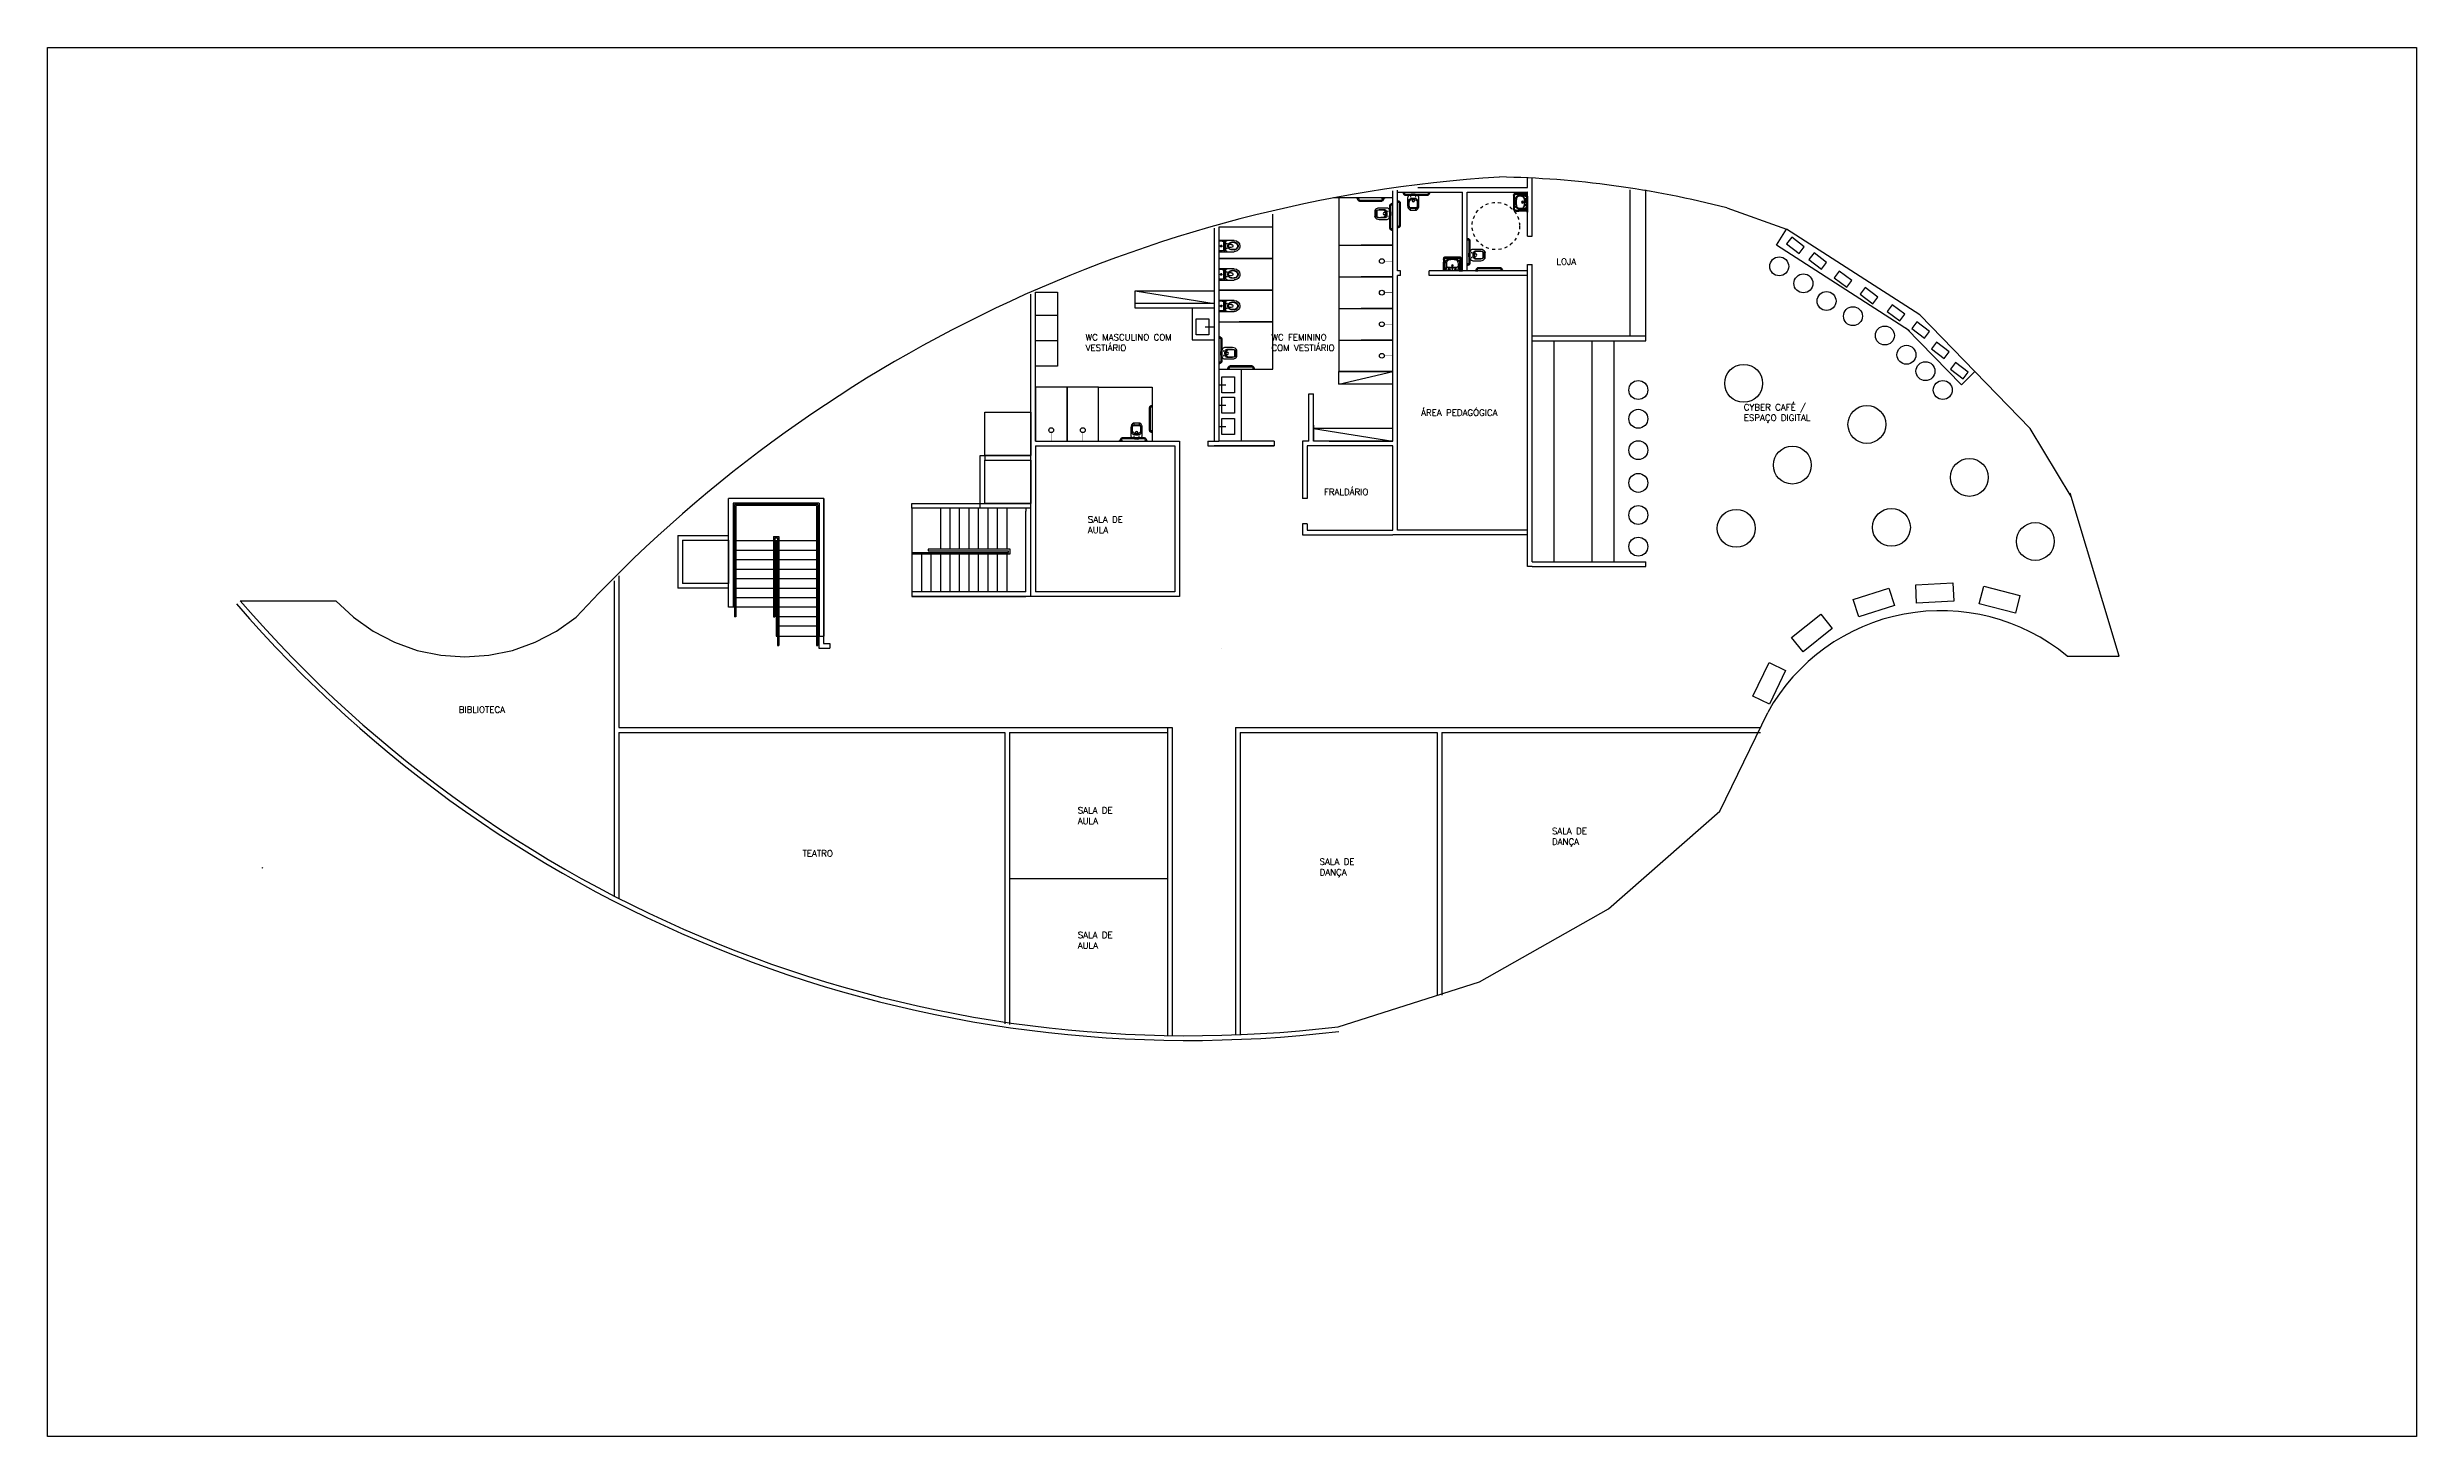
# Model space of a CAD drawing. Header units: inches. Extents: x -55 to 235, y -47 to 159.
# Drawn here: x 151.2 to 226.2, y 33.3 to 77.3 of the extents above; entities that cross this region are included whole.
import ezdxf

# ---------------------------------------------------------------- set-up
doc = ezdxf.new("R2010")
doc.units = ezdxf.units.IN
doc.header["$LTSCALE"] = 0.03
doc.header["$MEASUREMENT"] = 0
for name, pattern in [('CONTINU', [0]), ('DA0621PE-XREF-02$0$CONTINU', [0]), ('HIDDEN', [0.375, 0.25, -0.125])]:
    doc.linetypes.add(name, pattern=pattern)
for name, color, linetype in [('A-WCCOZ', 252, 'Continuous'), ('AI-Proj', 1, 'HIDDEN'), ('AI-Texto amb-tit', 4, 'Continuous')]:
    doc.layers.add(name, color=color, linetype=linetype)
doc.styles.add('RS100', font='romans.shx', dxfattribs={"height": 0.2})

# ---------------------------------------------------------------- blocks, each defined once
blk = doc.blocks.new('jhgj')
for p, q in [((177.325, 3.771), (174.305, 3.771)), ((174.305, 0.321), (174.305, 3.771)), ((177.325, -0.588), (177.325, 3.771)), ((177.325, 3.771), (177.325, -0.588)), ((177.175, 3.621), (174.455, 3.621)), ((174.455, 3.621), (174.455, 0.321)), ((174.495, 3.581), (174.495, 0.021)), ((177.135, 3.581), (174.495, 3.581)), ((174.535, 3.541), (174.535, 0.021)), ((177.095, 3.541), (174.535, 3.541)), ((177.095, 3.541), (177.095, -0.888)), ((177.135, 3.581), (177.135, -0.888)), ((177.175, 3.621), (177.175, -0.588)), ((174.495, 2.421), (174.455, 2.421)), ((175.735, 2.421), (174.535, 2.421)), ((175.735, 2.561), (175.735, 0.021)), ((175.735, 2.561), (175.895, 2.561)), ((175.775, 2.521), (175.775, 0.021)), ((175.775, 2.521), (175.855, 2.521)), ((175.815, 2.421), (175.775, 2.421)), ((175.815, 2.421), (175.815, -0.588)), ((175.855, 2.421), (175.815, 2.421)), ((175.855, 2.521), (175.855, -0.888)), ((175.895, 2.561), (175.895, -0.888)), ((177.175, 2.421), (175.895, 2.421)), ((174.495, 2.121), (174.455, 2.121)), ((174.495, 1.821), (174.455, 1.821)), ((175.735, 1.521), (174.455, 1.521)), ((175.735, 2.121), (174.535, 2.121)), ((175.735, 1.821), (174.535, 1.821)), ((175.815, 2.121), (175.775, 2.121)), ((175.815, 1.821), (175.775, 1.821)), ((175.815, 1.521), (175.775, 1.521)), ((175.855, 2.121), (175.815, 2.121)), ((175.855, 1.821), (175.815, 1.821)), ((175.855, 1.521), (175.815, 1.521)), ((177.165, 2.121), (175.895, 2.121)), ((177.165, 1.821), (175.895, 1.821)), ((177.175, 1.521), (175.895, 1.521)), ((175.735, 1.221), (174.455, 1.221)), ((174.495, 0.921), (174.455, 0.921)), ((175.735, 0.921), (174.535, 0.921)), ((175.815, 1.221), (175.775, 1.221)), ((175.815, 0.921), (175.775, 0.921)), ((175.855, 1.221), (175.815, 1.221)), ((175.855, 0.921), (175.815, 0.921)), ((177.095, 1.221), (175.895, 1.221)), ((177.095, 0.921), (175.895, 0.921)), ((177.165, 1.221), (177.135, 1.221)), ((177.175, 0.921), (177.135, 0.921)), ((175.735, 0.321), (174.305, 0.321)), ((174.515, 0.321), (174.365, 0.321)), ((174.495, 0.621), (174.455, 0.621)), ((174.535, 0.021), (174.495, 0.021)), ((175.735, 0.621), (174.535, 0.621)), ((175.735, 0.021), (175.775, 0.021)), ((175.815, 0.621), (175.775, 0.621)), ((175.815, 0.321), (175.775, 0.321)), ((175.855, 0.321), (175.775, 0.321)), ((175.855, 0.621), (175.815, 0.621)), ((175.855, 0.021), (175.815, 0.021)), ((177.175, 0.621), (175.895, 0.621)), ((177.175, 0.321), (175.895, 0.321)), ((177.095, 0.021), (175.895, 0.021)), ((177.175, 0.021), (177.135, 0.021)), ((175.855, -0.279), (175.815, -0.279)), ((175.815, -0.588), (177.325, -0.588)), ((177.095, -0.279), (175.895, -0.279)), ((177.175, -0.279), (177.135, -0.279)), ((175.855, -0.888), (175.895, -0.888)), ((177.095, -0.888), (177.135, -0.888))]:
    blk.add_line(p, q)
blk = doc.blocks.new('jkhk')
for p, q in [((158.234, -18.258), (155.284, -18.258)), ((155.284, -22.017), (155.284, -18.258)), ((155.434, -18.408), (155.534, -18.408)), ((155.434, -18.408), (155.434, -22.017)), ((158.084, -18.408), (155.534, -18.408)), ((158.084, -18.408), (158.084, -22.017)), ((158.234, -18.258), (158.234, -22.017)), ((158.234, -22.017), (158.234, -18.408)), ((156.734, -19.008), (155.434, -19.008)), ((156.734, -19.308), (155.434, -19.308)), ((156.734, -18.908), (156.734, -21.401)), ((156.784, -18.908), (156.734, -18.908)), ((156.884, -18.908), (156.759, -18.908)), ((156.784, -21.501), (156.784, -18.958)), ((156.834, -18.958), (156.784, -18.958)), ((156.834, -21.501), (156.834, -18.958)), ((156.884, -22.017), (156.884, -18.908)), ((158.084, -19.008), (156.884, -19.008)), ((158.084, -19.308), (156.884, -19.308)), ((156.734, -19.608), (155.434, -19.608)), ((156.734, -19.908), (155.434, -19.908)), ((156.734, -20.208), (155.434, -20.208)), ((158.084, -19.608), (156.884, -19.608)), ((158.084, -19.908), (156.884, -19.908)), ((158.084, -20.208), (156.884, -20.208)), ((156.734, -20.508), (155.434, -20.508)), ((156.734, -20.808), (155.434, -20.808)), ((158.084, -20.508), (156.884, -20.508)), ((158.084, -20.808), (156.884, -20.808)), ((156.734, -21.108), (155.434, -21.108)), ((156.734, -21.401), (156.734, -21.501)), ((156.734, -21.501), (156.784, -21.501)), ((156.834, -22.017), (156.834, -21.332)), ((158.084, -21.108), (156.884, -21.108)), ((158.084, -21.408), (156.884, -21.408)), ((158.084, -21.708), (156.884, -21.708)), ((155.434, -22.017), (155.284, -22.017)), ((155.434, -22.017), (158.234, -22.017)), ((156.784, -22.017), (156.934, -22.017))]:
    blk.add_line(p, q)
blk = doc.blocks.new('01Chuv_p')
at = {"const_width": 0.015}
blk.add_lwpolyline([(-0.27, 0), (0, 0)], dxfattribs=at)
blk.add_circle((-0.345, 0), 0.075)
blk = doc.blocks.new('hgs')
for p, q in [((76.296, 52.467), (76.484, 52.467)), ((76.484, 52.467), (76.474, 52.467)), ((76.474, 52.457), (76.474, 52.421))]:
    blk.add_line(p, q)
at = {"linetype": 'CONTINU'}
for points in [[(75.89, 53.039), (75.89, 52.957)], [(75.901, 53.039), (75.89, 53.039)], [(75.903, 52.999), (75.89, 52.999)], [(75.903, 52.998), (75.89, 52.998)], [(75.901, 52.957), (75.89, 52.957)], [(75.893, 52.999), (75.893, 52.998)], [(75.901, 53.039), (75.902, 53.038)], [(75.902, 52.958), (75.901, 52.957)], [(75.902, 53.038), (75.903, 53.038)], [(75.903, 52.958), (75.902, 52.958)], [(75.903, 53.038), (75.903, 53.037)], [(75.903, 53.037), (75.903, 52.999)], [(75.909, 53.018), (75.903, 53.018)], [(75.903, 52.998), (75.903, 52.959)], [(75.909, 52.978), (75.903, 52.978)], [(75.903, 52.959), (75.903, 52.958)], [(75.909, 53.018), (75.909, 52.978)], [(75.909, 53.018), (75.91, 53.018)], [(75.91, 52.978), (75.909, 52.978)], [(75.91, 53.018), (75.911, 53.017)], [(75.911, 52.979), (75.91, 52.978)], [(75.911, 53.017), (75.911, 53.016)], [(75.911, 53.016), (75.911, 52.98)], [(75.911, 53.015), (75.925, 53.014)], [(75.92, 52.982), (75.911, 52.982)], [(75.911, 52.98), (75.911, 52.979)], [(75.92, 52.982), (75.93, 52.979)], [(75.925, 53.014), (75.94, 53.011)], [(75.93, 52.979), (75.939, 52.975)], [(75.939, 52.975), (75.946, 52.968)], [(75.94, 53.011), (75.954, 53.004)], [(75.946, 52.968), (75.952, 52.959)], [(75.952, 52.959), (75.955, 52.95)], [(75.954, 53.004), (75.966, 52.995)], [(75.955, 52.95), (75.956, 52.941)], [(75.956, 52.941), (75.956, 52.257)], [(75.966, 52.995), (75.976, 52.983)], [(75.976, 52.983), (75.984, 52.97)], [(75.984, 52.97), (75.988, 52.955)], [(75.988, 52.955), (75.989, 52.941)], [(75.989, 52.941), (75.989, 52.257)], [(75.89, 52.16), (75.89, 52.241)], [(75.901, 52.241), (75.89, 52.241)], [(75.903, 52.2), (75.89, 52.2)], [(75.903, 52.199), (75.89, 52.199)], [(75.901, 52.16), (75.89, 52.16)], [(75.893, 52.199), (75.893, 52.2)], [(75.902, 52.241), (75.901, 52.241)], [(75.901, 52.16), (75.902, 52.16)], [(75.903, 52.24), (75.902, 52.241)], [(75.902, 52.16), (75.903, 52.161)], [(75.903, 52.239), (75.903, 52.24)], [(75.903, 52.2), (75.903, 52.239)], [(75.909, 52.22), (75.903, 52.22)], [(75.903, 52.162), (75.903, 52.199)], [(75.909, 52.18), (75.903, 52.18)], [(75.903, 52.161), (75.903, 52.162)], [(75.909, 52.22), (75.909, 52.18)], [(75.909, 52.22), (75.91, 52.22)], [(75.91, 52.181), (75.909, 52.18)], [(75.91, 52.22), (75.911, 52.219)], [(75.911, 52.181), (75.91, 52.181)], [(75.911, 52.219), (75.911, 52.218)], [(75.911, 52.218), (75.911, 52.182)], [(75.92, 52.217), (75.911, 52.217)], [(75.922, 52.184), (75.911, 52.184)], [(75.911, 52.182), (75.911, 52.181)], [(75.94, 52.188), (75.93, 52.185)], [(75.946, 52.231), (75.939, 52.224)], [(75.954, 52.194), (75.94, 52.188)], [(75.952, 52.239), (75.946, 52.231)], [(75.955, 52.248), (75.952, 52.239)], [(75.966, 52.204), (75.954, 52.194)], [(75.956, 52.257), (75.955, 52.248)], [(75.976, 52.215), (75.966, 52.204)], [(75.984, 52.229), (75.976, 52.215)], [(75.988, 52.243), (75.984, 52.229)], [(75.989, 52.257), (75.988, 52.243)], [(76.05, 51.912), (76.051, 51.913)], [(76.05, 51.911), (76.05, 51.912)], [(76.05, 51.911), (76.05, 51.9)], [(76.051, 51.913), (76.052, 51.913)], [(76.052, 51.913), (76.089, 51.913)], [(76.07, 51.919), (76.071, 51.92)], [(76.07, 51.919), (76.11, 51.919)], [(76.07, 51.919), (76.07, 51.913)], [(76.071, 51.92), (76.072, 51.921)], [(76.071, 51.92), (76.071, 51.92)], [(76.072, 51.921), (76.108, 51.921)], [(76.074, 51.935), (76.078, 51.95)], [(76.074, 51.921), (76.074, 51.935)], [(76.078, 51.95), (76.084, 51.963)], [(76.084, 51.963), (76.094, 51.976)], [(76.089, 51.913), (76.089, 51.9)], [(76.09, 51.913), (76.129, 51.913)], [(76.09, 51.913), (76.09, 51.9)], [(76.094, 51.976), (76.105, 51.986)], [(76.105, 51.986), (76.119, 51.993)], [(76.107, 51.93), (76.109, 51.939)], [(76.107, 51.93), (76.107, 51.921)], [(76.108, 51.921), (76.109, 51.92)], [(76.109, 51.939), (76.114, 51.948)], [(76.109, 51.92), (76.11, 51.92)], [(76.11, 51.92), (76.11, 51.919)], [(76.11, 51.919), (76.11, 51.913)], [(76.114, 51.948), (76.121, 51.956)], [(76.119, 51.993), (76.133, 51.998)], [(76.121, 51.956), (76.129, 51.962)], [(76.129, 51.962), (76.138, 51.965)], [(76.129, 51.913), (76.13, 51.913)], [(76.13, 51.913), (76.131, 51.912)], [(76.131, 51.912), (76.131, 51.911)], [(76.131, 51.911), (76.131, 51.9)], [(76.133, 51.998), (76.147, 51.999)], [(76.138, 51.965), (76.147, 51.966)], [(76.147, 51.999), (76.831, 51.999)], [(76.147, 51.966), (76.831, 51.966)], [(76.831, 51.999), (76.846, 51.998)], [(76.831, 51.966), (76.84, 51.965)], [(76.84, 51.965), (76.849, 51.962)], [(76.846, 51.998), (76.86, 51.993)], [(76.848, 51.912), (76.847, 51.911)], [(76.847, 51.911), (76.847, 51.9)], [(76.849, 51.913), (76.848, 51.913)], [(76.848, 51.913), (76.848, 51.912)], [(76.849, 51.962), (76.858, 51.956)], [(76.888, 51.913), (76.849, 51.913)], [(76.858, 51.956), (76.865, 51.948)], [(76.86, 51.993), (76.873, 51.986)], [(76.868, 51.919), (76.869, 51.92)], [(76.868, 51.919), (76.908, 51.919)], [(76.868, 51.919), (76.868, 51.913)], [(76.869, 51.92), (76.87, 51.921)], [(76.869, 51.92), (76.869, 51.92)], [(76.87, 51.921), (76.906, 51.921)], [(76.872, 51.93), (76.872, 51.921)], [(76.873, 51.986), (76.885, 51.976)], [(76.885, 51.976), (76.894, 51.963)], [(76.888, 51.913), (76.888, 51.9)], [(76.927, 51.913), (76.89, 51.913)], [(76.89, 51.913), (76.89, 51.9)], [(76.894, 51.963), (76.901, 51.95)], [(76.901, 51.95), (76.903, 51.94)], [(76.904, 51.931), (76.905, 51.921)], [(76.906, 51.921), (76.907, 51.92)], [(76.907, 51.92), (76.908, 51.92)], [(76.908, 51.92), (76.908, 51.919)], [(76.908, 51.919), (76.908, 51.913)], [(76.928, 51.913), (76.927, 51.913)], [(76.928, 51.912), (76.928, 51.913)], [(76.929, 51.911), (76.928, 51.912)], [(76.929, 51.911), (76.929, 51.9)]]:
    blk.add_lwpolyline(points, dxfattribs=at)
at = {"linetype": 'Continuous'}
for points in [[(75.926, 52.218), (75.92, 52.217)], [(75.922, 52.184), (75.93, 52.185)], [(75.932, 52.22), (75.926, 52.218)], [(75.939, 52.224), (75.932, 52.22)], [(76.865, 51.948), (76.869, 51.942)], [(76.869, 51.942), (76.871, 51.936)], [(76.871, 51.936), (76.872, 51.93)], [(76.904, 51.931), (76.903, 51.94)]]:
    blk.add_lwpolyline(points, dxfattribs=at)
for points in [[(76.474, 52.457, -0.407906), (76.484, 52.467, -0.131537), (76.489, 52.466, -0.273863), (76.57, 52.329), (76.57, 52.08, -0.319419), (76.512, 51.999, -0.074713), (76.44, 51.985, -0.017899), (76.34, 51.985, -0.074713), (76.267, 51.999, -0.319419), (76.21, 52.08), (76.21, 52.329, -0.273863), (76.29, 52.466, -0.136488), (76.296, 52.467, -0.402244), (76.305, 52.457), (76.305, 52.421, -0.337727), (76.301, 52.416)], [(76.256, 52.224, 0.305538), (76.312, 52.141, 0.097448), (76.39, 52.126, 0.097448), (76.468, 52.141, 0.305538), (76.523, 52.224)], [(76.35, 51.955, -0.414214), (76.341, 51.964), (76.341, 51.986)], [(76.43, 51.955, 0.414214), (76.439, 51.964), (76.439, 51.986)]]:
    blk.add_lwpolyline(points, format="xyb")
for points in [[(76.493, 52.111, 0.295956), (76.524, 52.16, -0.008003), (76.524, 52.332, 0.219669), (76.489, 52.41, 0.1825), (76.471, 52.417), (76.309, 52.417, 0.1825), (76.29, 52.41, 0.21967), (76.256, 52.332, -0.008003), (76.256, 52.16, 0.295956), (76.287, 52.111, 0.109342), (76.39, 52.088, 0.109342)], [(76.428, 52.136, 0.042994), (76.461, 52.145, 0.312272), (76.514, 52.223, -0.00507), (76.515, 52.332, 0.107996), (76.507, 52.371, 0.297508), (76.473, 52.393), (76.306, 52.393, 0.297509), (76.272, 52.371, 0.107996), (76.265, 52.332, -0.00507), (76.265, 52.223, 0.312272), (76.318, 52.145, 0.091294), (76.39, 52.132, 0.048111)], [(76.311, 52.039, -1), (76.311, 52.054, -1)], [(76.468, 52.039, -1), (76.468, 52.054, -1)]]:
    blk.add_lwpolyline(points, format="xyb", close=True)
at = {"ltscale": 0.31}
blk.add_lwpolyline([(76.297, 51.99, 0.378909), (76.337, 51.955), (76.443, 51.955, 0.378909), (76.482, 51.99)], format="xyb", dxfattribs=at)
at = {"ltscale": 0.157552}
blk.add_lwpolyline([(76.351, 52.136), (76.351, 52.164, -1), (76.428, 52.164)], format="xyb", dxfattribs=at)
at = {"ltscale": 0.16334}
blk.add_lwpolyline([(76.428, 52.136), (76.428, 52.165)], dxfattribs=at)
blk.add_arc((76.479, 52.421), 0.00533, 179.99999, 254.64485)
blk = doc.blocks.new('hdd')
at = {"linetype": 'Continuous'}
for p, q in [((76.191, 55.92), (76.672, 55.92)), ((76.672, 55.563), (76.191, 55.563)), ((76.672, 55.92), (76.672, 55.563))]:
    blk.add_line(p, q, dxfattribs=at)
at = {"linetype": 'DA0621PE-XREF-02$0$CONTINU'}
for p, q in [((76.191, 55.866), (76.265, 55.866)), ((76.191, 55.618), (76.265, 55.618)), ((76.196, 55.856), (76.269, 55.856)), ((76.196, 55.627), (76.269, 55.627)), ((76.282, 55.789), (76.358, 55.789)), ((76.282, 55.694), (76.358, 55.694)), ((76.413, 55.816), (76.441, 55.816)), ((76.413, 55.667), (76.441, 55.667)), ((76.428, 55.83), (76.428, 55.802)), ((76.428, 55.681), (76.428, 55.653)), ((76.464, 55.857), (76.464, 55.742)), ((76.464, 55.742), (76.464, 55.626)), ((76.509, 55.9), (76.509, 55.583)), ((76.527, 55.846), (76.527, 55.638)), ((76.576, 55.895), (76.663, 55.895)), ((76.576, 55.588), (76.663, 55.588)), ((76.6, 55.777), (76.6, 55.707))]:
    blk.add_line(p, q, dxfattribs=at)
at = {"linetype": 'Continuous'}
for centre, radius, start, end in [((76.191, 55.742), 0.178, 90, 179.9992), ((76.191, 55.742), 0.178, 179.9992, 270), ((76.282, 55.742), 0.0475, 179.97709, 269.97709), ((76.561, 55.889), 0.0533, 144.18498, 167.64557)]:
    blk.add_arc(centre, radius, start, end, dxfattribs=at)
at = {"linetype": 'DA0621PE-XREF-02$0$CONTINU'}
for centre, radius, start, end in [((76.191, 55.742), 0.124, 89.99992, 180.00284), ((76.191, 55.742), 0.124, 179.98699, 269.98978), ((76.196, 55.742), 0.114, 89.99998, 179.98373), ((76.196, 55.742), 0.114, 180.00595, 269.98975), ((76.282, 55.742), 0.0475, 90.00003, 180.02556), ((76.265, 55.742), 0.124, 359.98382, 90.00002), ((76.265, 55.742), 0.124, 269.9897, 0.0058), ((76.269, 55.742), 0.114, 0.42975, 90.00002), ((76.269, 55.742), 0.114, 269.98967, 359.55992), ((76.23, 55.742), 0.136, 359.9861, 20.50968), ((76.23, 55.742), 0.136, 339.47986, 0.00356), ((76.259, 55.742), 0.124, 359.99253, 0.43191), ((76.259, 55.742), 0.124, 359.56076, 0.00012), ((76.397, 55.628), 0.0677, 287.93979, 358.34331), ((76.428, 55.816), 0.00743, 0, 180), ((76.428, 55.816), 0.00743, 180, 0), ((76.428, 55.667), 0.00743, 0, 180), ((76.428, 55.667), 0.00743, 180, 0), ((76.39, 55.853), 0.0743, 3.48968, 64.33225), ((76.532, 55.584), 0.0227, 182.82181, 246.82275), ((76.576, 55.846), 0.0495, 90, 180), ((76.576, 55.638), 0.0495, 180, 269.9997), ((76.6, 55.742), 0.0238, 359.9922, 179.99754), ((76.6, 55.742), 0.0238, 179.99241, 359.99733), ((76.6, 55.742), 0.0178, 359.98674, 180.00841), ((76.6, 55.742), 0.0178, 179.99515, 0), ((76.663, 55.885), 0.0099, 0, 89.99898), ((76.663, 55.598), 0.0099, 270.00167, 0)]:
    blk.add_arc(centre, radius, start, end, dxfattribs=at)
blk = doc.blocks.new('gsfs')
at = {"color": 0}
for p, q in [((100.912, 70.568), (100.913, 70.571)), ((100.945, 70.568), (100.912, 70.568)), ((100.912, 70.568), (100.912, 70.556)), ((100.912, 70.556), (100.945, 70.556)), ((100.912, 70.535), (100.912, 70.547)), ((100.912, 70.547), (100.945, 70.547)), ((100.912, 70.535), (100.945, 70.535)), ((100.912, 70.535), (100.913, 70.533)), ((100.913, 70.571), (100.944, 70.571)), ((100.913, 70.547), (100.913, 70.556)), ((100.944, 70.533), (100.913, 70.533)), ((100.913, 70.533), (100.913, 70.469)), ((100.945, 70.568), (100.944, 70.571)), ((100.944, 70.547), (100.944, 70.556)), ((100.945, 70.535), (100.944, 70.533)), ((100.944, 70.533), (100.944, 70.469)), ((100.945, 70.568), (100.945, 70.556)), ((100.945, 70.535), (100.945, 70.547)), ((100.96, 70.617), (100.958, 70.616)), ((100.958, 70.616), (100.958, 70.584)), ((100.96, 70.584), (100.958, 70.584)), ((100.96, 70.584), (100.96, 70.617)), ((100.96, 70.617), (100.972, 70.617)), ((100.96, 70.584), (100.972, 70.584)), ((100.972, 70.617), (100.972, 70.584)), ((101.426, 70.617), (101.429, 70.616)), ((101.426, 70.584), (101.429, 70.584)), ((101.429, 70.616), (101.429, 70.584)), ((101.442, 70.568), (101.443, 70.571)), ((101.442, 70.568), (101.475, 70.568)), ((101.442, 70.568), (101.442, 70.556)), ((101.475, 70.556), (101.442, 70.556)), ((101.475, 70.547), (101.442, 70.547)), ((101.442, 70.535), (101.442, 70.547)), ((101.442, 70.535), (101.443, 70.533)), ((101.475, 70.535), (101.442, 70.535)), ((101.474, 70.571), (101.443, 70.571)), ((101.443, 70.547), (101.443, 70.556)), ((101.443, 70.533), (101.443, 70.469)), ((101.443, 70.533), (101.474, 70.533)), ((101.475, 70.568), (101.474, 70.571)), ((101.474, 70.547), (101.474, 70.556)), ((101.475, 70.535), (101.474, 70.533)), ((101.474, 70.533), (101.474, 70.469)), ((101.475, 70.568), (101.475, 70.556)), ((101.475, 70.535), (101.475, 70.547)), ((100.877, 70.181), (100.877, 70.187)), ((100.877, 70.187), (100.98, 70.187)), ((100.907, 70.187), (100.907, 70.211)), ((100.907, 70.211), (100.95, 70.211)), ((100.912, 70.466), (100.913, 70.469)), ((100.912, 70.466), (100.912, 70.454)), ((100.912, 70.466), (100.945, 70.466)), ((100.945, 70.454), (100.912, 70.454)), ((100.944, 70.469), (100.913, 70.469)), ((100.913, 70.211), (100.913, 70.454)), ((100.917, 70.187), (100.917, 70.211)), ((100.939, 70.187), (100.939, 70.211)), ((100.945, 70.466), (100.944, 70.469)), ((100.944, 70.211), (100.944, 70.454)), ((100.945, 70.466), (100.945, 70.454)), ((100.95, 70.187), (100.95, 70.211)), ((100.98, 70.181), (100.98, 70.187)), ((101.442, 70.466), (101.443, 70.469)), ((101.475, 70.466), (101.442, 70.466)), ((101.443, 70.469), (101.474, 70.469)), ((101.447, 70.187), (101.447, 70.211)), ((101.469, 70.187), (101.469, 70.211)), ((101.475, 70.466), (101.474, 70.469))]:
    blk.add_line(p, q, dxfattribs=at)
at = {"ltscale": 3}
blk.add_line((100.98, 70.181), (100.877, 70.181), dxfattribs=at)
for points in [[(100.978, 70.21, -0.072907), (100.972, 70.449, -0.3044), (101.062, 70.554, -0.067106), (101.193, 70.572, -0.067106), (101.325, 70.554, -0.3044), (101.415, 70.449, -0.072907), (101.409, 70.21)], [(101.409, 70.209, -0.219089), (101.389, 70.181), (101.193, 70.181), (100.997, 70.181, -0.219089), (100.978, 70.209)], [(101.002, 70.368, 0.375471), (101.066, 70.291)], [(101.065, 70.198, 0.414698), (101.079, 70.21, 0.016843), (101.081, 70.265, 0.366077), (101.067, 70.282, -0.001782), (101.062, 70.283, -0.174065), (101.013, 70.311, -1.00211), (101.019, 70.317)], [(101.315, 70.29, -0.045632), (101.193, 70.28, -0.048033), (101.065, 70.291)], [(101.368, 70.317, -1.00211), (101.374, 70.311, -0.174065), (101.324, 70.283, -0.001782), (101.32, 70.282, 0.366077), (101.306, 70.265, 0.016844), (101.308, 70.21, 0.414698), (101.322, 70.198)], [(101.385, 70.368, -0.368026), (101.323, 70.291, -0.004431), (101.311, 70.289)]]:
    blk.add_lwpolyline(points, format="xyb")
for points in [[(100.972, 70.616), (100.972, 70.584), (101.414, 70.584), (101.414, 70.616)], [(101.475, 70.466), (101.475, 70.454), (101.442, 70.454), (101.442, 70.466)], [(101.443, 70.454), (101.443, 70.211), (101.474, 70.211), (101.474, 70.454)]]:
    blk.add_lwpolyline(points, close=True, dxfattribs=at)
for points in [[(101.193, 70.193, 0.019965), (101.325, 70.199, 0.043001), (101.346, 70.202, 0.302465), (101.377, 70.236, 0.041693), (101.385, 70.368, 0.024671), (101.38, 70.445, 0.304374), (101.315, 70.52, 0.067046), (101.193, 70.536, 0.067046), (101.072, 70.52, 0.304374), (101.007, 70.445, 0.02467), (101.002, 70.368, 0.041693), (101.01, 70.236, 0.302465), (101.04, 70.202, 0.043001), (101.061, 70.199, 0.019965)], [(101.115, 70.222, 1), (101.115, 70.251, 1)], [(101.193, 70.31, 1), (101.193, 70.368, 1)], [(101.193, 70.32, 1), (101.193, 70.357, 1)], [(101.193, 70.222, 1), (101.193, 70.251, 1)], [(101.272, 70.222, 1), (101.272, 70.251, 1)]]:
    blk.add_lwpolyline(points, format="xyb", close=True)
at = {"color": 0}
blk.add_lwpolyline([(101.426, 70.584), (101.414, 70.584), (101.414, 70.617), (101.426, 70.617), (101.426, 70.584)], dxfattribs=at)
for points in [[(101.51, 70.181), (101.51, 70.187), (101.407, 70.187), (101.407, 70.181)], [(101.437, 70.211), (101.437, 70.187), (101.48, 70.187), (101.48, 70.211)]]:
    blk.add_lwpolyline(points, close=True, dxfattribs=at)
for centre, radius in [((100.928, 70.501), 0.0159), ((100.928, 70.501), 0.0122), ((101.458, 70.501), 0.0159), ((101.458, 70.501), 0.0122)]:
    blk.add_circle(centre, radius, dxfattribs=at)
for centre, radius, start, end in [((100.958, 70.571), 0.0453, 89.99797, 180.00203), ((100.958, 70.571), 0.0136, 90, 180.47368), ((101.429, 70.571), 0.0453, 359.99797, 90.00203), ((101.429, 70.571), 0.0136, 359.52632, 90)]:
    blk.add_arc(centre, radius, start, end, dxfattribs=at)

msp = doc.modelspace()

# ---------------------------------------------------------------- linework, layer by layer
for p, q in [((151.247, 33.258), (151.247, 77.258)), ((151.247, 77.258), (226.247, 77.258)), ((226.247, 77.258), (226.247, 33.258)), ((194.629, 72.821), (198.097, 72.821)), ((198.097, 72.821), (198.097, 73.124)), ((198.247, 71.281), (198.247, 73.117)), ((192.127, 72.489), (192.127, 66.989)), ((193.835, 64.789), (193.835, 72.718)), ((193.985, 70.181), (193.985, 72.738)), ((193.985, 70.181), (193.985, 72.671)), ((193.985, 72.671), (196.041, 72.671)), ((196.041, 70.181), (196.041, 72.671)), ((196.191, 70.181), (196.191, 72.671)), ((196.191, 72.671), (198.097, 72.671)), ((198.097, 71.281), (198.097, 72.671)), ((201.35, 68.117), (201.35, 72.743)), ((201.85, 67.967), (201.85, 72.743)), ((204.408, 72.172), (206.305, 71.495)), ((188.185, 71.528), (188.185, 64.789)), ((190.035, 68.887), (190.035, 71.98)), ((198.097, 71.281), (198.247, 71.281)), ((205.98, 70.99), (206.305, 71.495)), ((210.524, 68.783), (206.305, 71.495)), ((206.305, 71.495), (206.305, 71.495)), ((210.199, 68.278), (205.98, 70.99)), ((194.085, 70.181), (193.985, 70.181)), ((193.985, 61.967), (193.985, 70.031)), ((194.085, 70.031), (193.985, 70.031)), ((194.085, 70.031), (194.085, 70.181)), ((194.985, 70.031), (194.985, 70.181)), ((198.097, 70.181), (194.985, 70.181)), ((198.097, 70.031), (194.985, 70.031)), ((198.097, 60.817), (198.097, 70.381)), ((198.097, 70.381), (198.247, 70.381)), ((198.247, 60.967), (198.247, 70.381)), ((182.375, 59.864), (182.375, 69.44)), ((182.525, 64.789), (182.525, 69.502)), ((182.525, 69.502), (183.225, 69.502)), ((183.225, 69.502), (183.225, 68.766)), ((185.685, 69.147), (185.685, 69.547)), ((185.685, 69.547), (188.185, 69.547)), ((185.685, 69.547), (188.185, 69.147)), ((186.185, 69.147), (185.685, 69.147)), ((185.685, 68.997), (185.685, 69.147)), ((188.185, 69.147), (186.185, 69.147)), ((183.225, 68.766), (182.525, 68.766)), ((183.225, 68.766), (183.225, 67.966)), ((186.185, 68.997), (185.685, 68.997)), ((188.185, 68.997), (186.185, 68.997)), ((188.185, 68.997), (187.485, 68.997)), ((187.485, 68.997), (187.485, 67.997)), ((187.9, 68.408), (188.185, 68.408)), ((188.009, 68.658), (188.009, 68.158)), ((211.843, 66.565), (210.093, 68.365)), ((214.019, 65.186), (210.524, 68.783)), ((183.225, 67.966), (182.525, 67.966)), ((183.225, 67.966), (183.225, 67.166)), ((187.485, 67.997), (188.185, 67.997)), ((198.247, 68.117), (201.85, 68.117)), ((198.247, 67.967), (201.85, 67.967)), ((198.947, 60.967), (198.947, 67.967)), ((200.147, 60.967), (200.147, 67.967)), ((200.847, 60.967), (200.847, 67.967)), ((183.225, 67.166), (182.525, 67.166)), ((188.335, 67.068), (188.335, 64.789)), ((189.035, 67.068), (189.035, 64.789)), ((193.835, 66.989), (192.127, 66.989)), ((192.127, 66.589), (192.127, 66.989)), ((192.127, 66.589), (193.835, 66.989)), ((211.843, 66.565), (212.262, 66.994)), ((184.525, 66.497), (186.225, 66.497)), ((186.225, 66.497), (186.225, 64.789)), ((188.335, 66.568), (188.555, 66.568)), ((191.177, 64.789), (191.177, 66.289)), ((191.177, 66.289), (191.327, 66.289)), ((191.327, 64.789), (191.327, 66.289)), ((193.835, 66.589), (192.127, 66.589)), ((188.335, 65.926), (188.555, 65.926)), ((188.335, 65.252), (188.555, 65.252)), ((191.327, 65.289), (191.327, 64.789)), ((182.525, 64.789), (187.085, 64.789)), ((182.525, 64.639), (186.935, 64.639)), ((182.525, 64.639), (182.525, 60.014)), ((186.935, 64.639), (186.935, 60.014)), ((187.085, 64.789), (187.085, 64.639)), ((187.085, 64.639), (187.085, 59.864)), ((187.985, 64.789), (188.335, 64.789)), ((187.985, 64.789), (187.985, 64.639)), ((187.985, 64.639), (190.077, 64.639)), ((190.077, 64.639), (188.185, 64.639)), ((190.077, 64.789), (188.335, 64.789)), ((190.077, 64.789), (190.077, 64.639)), ((191.177, 64.789), (190.977, 64.789)), ((190.977, 64.789), (190.977, 64.639)), ((191.327, 64.639), (191.126, 64.639)), ((193.835, 65.189), (191.327, 65.189)), ((191.327, 65.189), (193.835, 64.789)), ((193.835, 64.789), (191.327, 64.789)), ((193.835, 64.639), (191.327, 64.639)), ((193.835, 65.189), (191.827, 65.189)), ((191.827, 64.789), (193.835, 64.789)), ((193.835, 62.141), (193.835, 64.639)), ((215.314, 63.038), (214.019, 65.186)), ((180.92, 64.346), (180.92, 64.196)), ((216.829, 57.981), (215.28, 63.143)), ((191.126, 62.967), (190.976, 62.967)), ((171.353, 61.647), (171.353, 60.275)), ((191.126, 62.167), (190.976, 62.167)), ((193.985, 61.817), (193.835, 61.817)), ((198.097, 61.817), (193.835, 61.817)), ((198.097, 61.967), (193.985, 61.967)), ((198.247, 60.817), (198.097, 60.817)), ((198.247, 60.967), (201.85, 60.967)), ((198.247, 60.817), (201.85, 60.817)), ((201.85, 60.817), (201.85, 60.967)), ((169.192, 60.36), (169.192, 50.379)), ((169.192, 60.266), (169.192, 50.379)), ((169.342, 60.517), (169.342, 55.714)), ((186.935, 60.014), (182.525, 60.014)), ((157.351, 59.729), (160.381, 59.729)), ((160.381, 59.729), (160.937, 59.208)), ((187.085, 59.864), (182.375, 59.864)), ((160.937, 59.208), (161.559, 58.767)), ((161.559, 58.767), (162.235, 58.416)), ((166.684, 58.416), (167.36, 58.767)), ((167.36, 58.767), (167.982, 59.208)), ((175.669, 59.029), (175.669, 58.229)), ((175.819, 59.029), (175.819, 58.379)), ((162.235, 58.416), (162.953, 58.16)), ((162.953, 58.16), (163.699, 58.005)), ((163.699, 58.005), (164.46, 57.952)), ((164.46, 57.952), (165.22, 58.005)), ((165.22, 58.005), (165.966, 58.16)), ((165.966, 58.16), (166.684, 58.416)), ((175.669, 58.229), (176.019, 58.229)), ((175.819, 58.379), (176.019, 58.379)), ((176.019, 58.379), (176.019, 58.229)), ((188.418, 58.229), (188.418, 58.229)), ((215.18, 57.981), (216.829, 57.981)), ((169.342, 55.714), (186.855, 55.714)), ((169.342, 55.564), (181.555, 55.564)), ((169.342, 55.564), (169.342, 50.302)), ((178.239, 55.564), (181.555, 55.564)), ((181.555, 55.564), (181.555, 46.331)), ((181.705, 55.564), (186.705, 55.564)), ((181.705, 55.564), (181.705, 46.31)), ((186.239, 55.564), (186.705, 55.564)), ((186.705, 55.714), (186.705, 45.963)), ((186.855, 55.714), (186.855, 45.961)), ((188.855, 55.714), (188.855, 45.974)), ((188.855, 55.714), (189.005, 55.714)), ((189.005, 55.714), (205.473, 55.714)), ((189.005, 55.564), (189.005, 45.974)), ((189.005, 55.564), (195.239, 55.564)), ((195.239, 55.564), (195.239, 47.238)), ((195.389, 55.564), (205.473, 55.564)), ((195.389, 55.564), (195.389, 47.238)), ((204.189, 53.07), (205.706, 56.195)), ((200.663, 49.975), (204.189, 53.07)), ((158.047, 51.279), (158.047, 51.258)), ((181.705, 50.937), (186.705, 50.937)), ((196.579, 47.666), (200.663, 49.975)), ((192.109, 46.24), (196.579, 47.666)), ((226.247, 33.258), (151.247, 33.258))]:
    msp.add_line(p, q)
for points in [[(192.127, 72.489), (192.127, 70.989), (193.835, 70.989), (193.835, 72.489), (191.961, 72.489)], [(188.335, 71.568), (188.335, 70.568), (190.035, 70.568), (190.035, 71.568), (188.335, 71.568)], [(188.335, 70.568), (188.335, 69.568), (190.035, 69.568), (190.035, 70.568), (188.335, 70.568)], [(192.127, 70.989), (192.127, 69.989), (193.835, 69.989), (193.835, 70.989), (192.835, 70.989)], [(192.127, 69.989), (192.127, 68.989), (193.835, 68.989), (193.835, 69.989), (192.835, 69.989)], [(188.335, 69.568), (188.335, 68.568), (190.035, 68.568), (190.035, 69.568), (188.335, 69.568)], [(188.009, 68.158), (187.609, 68.158), (187.609, 68.658), (188.009, 68.658)], [(188.335, 68.568), (188.335, 67.068), (190.035, 67.068), (190.035, 68.568), (188.972, 68.568)], [(192.127, 68.989), (192.127, 67.989), (193.835, 67.989), (193.835, 68.989), (192.835, 68.989)], [(192.127, 67.989), (192.127, 66.989), (193.835, 66.989), (193.835, 67.989), (192.835, 67.989)], [(188.428, 66.818), (188.828, 66.818), (188.828, 66.318), (188.428, 66.318), (188.428, 66.818)], [(183.525, 66.497), (182.525, 66.497), (182.525, 64.789), (183.525, 64.789), (183.525, 66.497)], [(184.525, 66.497), (183.525, 66.497), (183.525, 64.789), (184.525, 64.789), (184.525, 66.497)], [(188.428, 66.176), (188.828, 66.176), (188.828, 65.676), (188.428, 65.676), (188.428, 66.176)], [(188.428, 65.502), (188.828, 65.502), (188.828, 65.002), (188.428, 65.002), (188.428, 65.502)], [(190.977, 64.639), (190.976, 64.639), (190.976, 62.967)], [(193.835, 61.967), (193.835, 64.639), (191.126, 64.639)], [(191.126, 62.167), (191.126, 61.967), (193.835, 61.967), (193.835, 64.639), (191.126, 64.639), (191.126, 62.967)], [(182.375, 62.664), (180.77, 62.664), (180.77, 64.336), (182.375, 64.336)], [(171.203, 61.797), (171.203, 60.125)], [(171.203, 61.797), (172.809, 61.797)], [(171.353, 61.647), (171.353, 60.275)], [(171.353, 61.647), (172.809, 61.647), (172.809, 60.275), (171.353, 60.275)], [(190.976, 62.167), (190.976, 61.817), (193.835, 61.817)], [(172.809, 60.126), (172.809, 60.125), (171.203, 60.125)]]:
    msp.add_lwpolyline(points)
for points in [[(206.304, 71.035), (206.702, 70.733), (206.862, 70.944), (206.464, 71.246)], [(207.011, 70.539), (207.409, 70.236), (207.569, 70.447), (207.171, 70.749)], [(207.809, 69.961), (208.207, 69.658), (208.367, 69.869), (207.969, 70.171)], [(208.634, 69.442), (209.032, 69.14), (209.192, 69.35), (208.794, 69.653)], [(209.485, 68.897), (209.883, 68.595), (210.043, 68.806), (209.645, 69.108)], [(210.266, 68.354), (210.664, 68.052), (210.824, 68.262), (210.426, 68.565)], [(210.889, 67.71), (211.287, 67.407), (211.447, 67.618), (211.049, 67.92)], [(211.491, 67.065), (211.889, 66.763), (212.049, 66.974), (211.65, 67.276)], [(182.375, 64.336), (180.92, 64.336), (180.92, 65.708), (182.375, 65.708)], [(182.375, 62.814), (180.92, 62.814), (180.92, 64.186), (182.375, 64.186)], [(209.716, 59.577), (208.588, 59.223), (208.414, 59.775), (209.543, 60.13)], [(211.601, 59.717), (210.42, 59.654), (210.39, 60.233), (211.571, 60.295)], [(213.546, 59.34), (212.4, 59.632), (212.543, 60.194), (213.689, 59.901)], [(207.749, 58.849), (206.825, 58.111), (206.463, 58.563), (207.387, 59.302)], [(205.235, 56.706), (205.748, 57.772), (206.27, 57.521), (205.757, 56.455)]]:
    msp.add_lwpolyline(points, close=True)
msp.add_lwpolyline([(158.047, 51.279, 0.000184), (158.07, 51.258, 0.000184)], format="xyb")
for centre, radius in [((206.071, 70.322), 0.3), ((206.835, 69.783), 0.3), ((207.568, 69.224), 0.3), ((208.404, 68.745), 0.3), ((209.414, 68.132), 0.3), ((210.097, 67.521), 0.3), ((204.944, 66.617), 0.6), ((210.698, 67.002), 0.3), ((201.609, 66.406), 0.3), ((211.248, 66.406), 0.3), ((201.609, 65.496), 0.3), ((208.846, 65.315), 0.6), ((201.609, 64.501), 0.3), ((206.486, 64.028), 0.6), ((201.609, 63.463), 0.3), ((212.089, 63.638), 0.6), ((201.609, 62.447), 0.3), ((204.709, 62.024), 0.6), ((209.622, 62.055), 0.6), ((201.609, 61.445), 0.3), ((214.176, 61.609), 0.6)]:
    msp.add_circle(centre, radius)
for centre, radius, start, end in [((200.036, 29.624), 43.619, 93.711, 137.29431), ((196.691, 42.415), 30.742, 75.46106, 89.0272), ((187.384, 85.592), 39.785, 220.73293, 276.84673), ((187.384, 85.592), 39.635, 220.73293, 276.84673), ((211.186, 53.147), 6.271, 50.43293, 150.91606)]:
    msp.add_arc(centre, radius, start, end)
at = {"layer": 'AI-Proj', "color": 252}
msp.add_circle((197.101, 71.6), 0.75, dxfattribs=at)

# ---------------------------------------------------------------- block references
at = {"xscale": -1}
for p, rotation in [((245.734, 148.379), 90), ((118.095, 124.571), 180), ((144.291, -5.709), 270), ((136.435, -8.822), 270)]:
    msp.add_blockref('hgs', p, dxfattribs=dict(at, rotation=rotation))
for name, p, rotation in [('gsfs', (268.278, -28.839), 90), ('jkhk', (200.633, 218.098), 270)]:
    msp.add_blockref(name, p, dxfattribs=dict(rotation=rotation))
for name, p in [('hdd', (265.007, 15.224)), ('hdd', (265.007, 14.326)), ('hdd', (265.007, 13.325)), ('hgs', (262.115, 12.89))]:
    msp.add_blockref(name, p, dxfattribs=at)
for name, p in [('gsfs', (94.531, 0)), ('jhgj', (-1.497, 59.203))]:
    msp.add_blockref(name, p)
at = {"layer": 'A-WCCOZ'}
for p in [(193.835, 70.489), (193.835, 69.489), (193.835, 68.489), (193.835, 67.489)]:
    msp.add_blockref('01Chuv_p', p, dxfattribs=at)
at = {"layer": 'A-WCCOZ', "rotation": 270}
for p in [(183.025, 64.789), (184.025, 64.789)]:
    msp.add_blockref('01Chuv_p', p, dxfattribs=at)

# ---------------------------------------------------------------- texts
at = {"layer": 'AI-Texto amb-tit', "char_height": 0.2, "width": 3.69087, "attachment_point": 1, "style": 'RS100'}
for s, insert in [('LOJA', (199.018, 70.572)), ('WC MASCULINO COM VESTIÁRIO', (184.114, 68.175)), ('WC FEMININO\\PCOM VESTIÁRIO', (189.996, 68.175)), ('CYBER CAFÉ /\\PESPAÇO DIGITAL', (204.948, 65.96)), ('ÁREA PEDAGÓGICA', (194.735, 65.789)), ('FRALDÁRIO', (191.658, 63.28)), ('SALA DE\\PAULA', (184.184, 62.405)), ('BIBLIOTECA', (164.269, 56.383)), ('SALA DE\\PAULA', (183.864, 53.194)), ('SALA DE\\PDANÇA', (198.876, 52.535)), ('TEATRO', (175.152, 51.829)), ('SALA DE\\PDANÇA', (191.52, 51.568)), ('SALA DE\\PAULA', (183.864, 49.246))]:
    msp.add_mtext(s, dxfattribs=dict(at, insert=insert))

doc.saveas('drawing.dxf')
